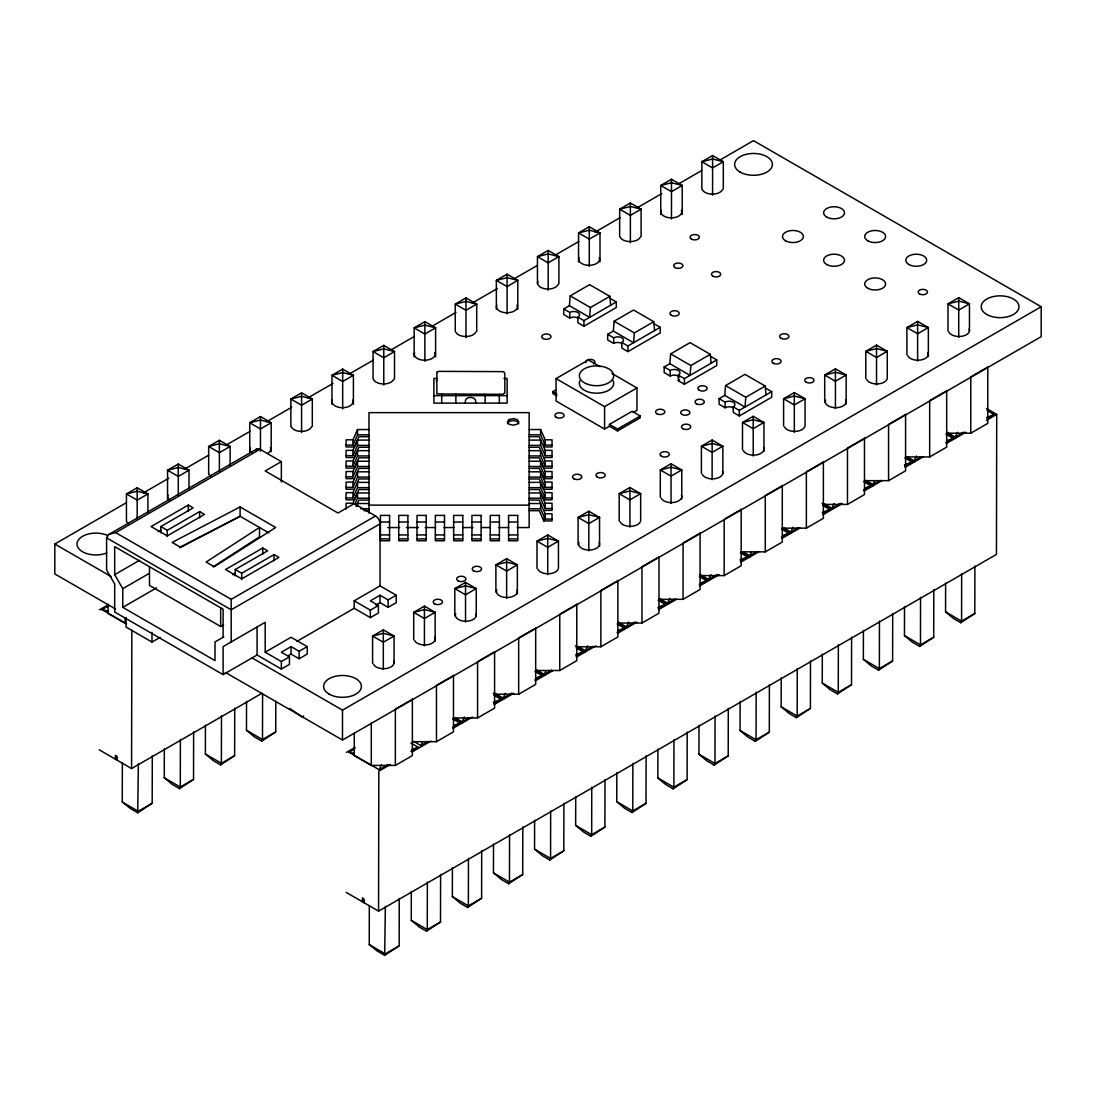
<?xml version="1.0" encoding="UTF-8"?>
<svg xmlns="http://www.w3.org/2000/svg" width="1096" height="1096" viewBox="0 0 1096 1096"><rect width="100%" height="100%" fill="white"/><g stroke="black" fill="none" stroke-linecap="round" stroke-linejoin="round"><path stroke-width="1.5" d="M117.012 760.117L117.025 756.281L115.409 755.336L115.395 759.172L117.491 757.966M152.289 755.747L152.193 803.258L137.712 812.766L130.328 808.492L122.273 801.998L122.355 762.967M99.215 749.787L131.575 768.556L131.835 630.282M138.384 763.775L137.712 812.766M193.622 731.881L193.54 779.379L179.539 788.613L172.168 784.339L164.277 777.749L164.332 748.897M180.388 739.526L180.292 787.024L179.539 788.613M234.722 708.153L234.64 755.651L220.639 764.885L213.268 760.61L205.377 754.007L205.431 725.168M221.488 715.784L221.392 763.296L220.639 764.885M275.795 701.385L275.74 731.923L261.739 741.156L254.368 736.882L246.477 730.279L246.531 701.44M262.588 693.754L262.492 739.567L261.739 741.156M363.995 902.693L363.995 898.871L362.379 897.925L362.379 901.761L364.461 900.556M399.259 898.336L399.163 945.834L384.682 955.356L377.312 951.081L369.242 944.588L369.325 905.556M346.185 892.377L378.558 911.146L378.819 771.159L390.354 764.501M385.354 906.365L384.682 955.356M440.592 874.471L440.51 921.969L426.508 931.203L419.138 926.928L411.26 920.325L411.315 891.486M427.358 882.102L427.276 929.614L426.508 931.203M481.692 850.743L481.61 898.24L467.608 907.474L460.238 903.2L452.36 896.597L452.415 867.758M468.458 858.374L468.376 905.885L467.608 907.474M522.792 827L522.71 874.512L508.708 883.746L501.338 879.472L493.46 872.868L493.515 844.03M509.558 834.645L509.476 882.157L508.708 883.746M563.892 803.272L563.81 850.784L549.808 860.018L542.438 855.743L534.56 849.14L534.615 820.301M550.658 810.917L550.576 858.428L549.808 860.018M604.992 779.544L604.91 827.055L590.908 836.289L583.538 832.015L575.66 825.411L575.715 796.573M591.758 787.188L591.676 834.7L590.908 836.289M646.092 755.815L646.01 803.327L632.008 812.561L624.638 808.286L616.76 801.683L616.815 772.844M632.858 763.46L632.776 810.972L632.008 812.561M687.192 732.087L687.11 779.598L673.108 788.832L665.738 784.558L657.86 777.955L657.915 749.116M673.958 739.732L673.876 787.243L673.108 788.832M728.292 708.359L728.21 755.87L714.208 765.104L706.838 760.83L698.96 754.226L699.015 725.388M715.058 716.003L714.976 763.515L714.208 765.104M769.392 684.63L769.31 732.142L755.308 741.375L747.938 737.101L740.06 730.498L740.115 701.659M756.158 692.275L756.076 739.786L755.308 741.375M810.492 660.902L810.41 708.413L796.408 717.647L789.038 713.373L781.16 706.769L781.215 677.931M797.258 668.546L797.176 716.058L796.408 717.647M851.592 637.173L851.51 684.685L837.508 693.919L830.138 689.644L822.26 683.041L822.315 654.202M838.358 644.818L838.276 692.33L837.508 693.919M892.692 613.445L892.61 660.957L878.608 670.19L871.238 665.916L863.36 659.312L863.415 630.474M879.458 621.09L879.376 668.601L878.608 670.19M933.792 589.716L933.71 637.228L919.708 646.462L912.338 642.188L904.46 635.584L904.515 606.746M920.558 597.361L920.476 644.873L919.708 646.462M974.892 565.988L974.81 613.5L960.808 622.734L953.438 618.459L945.56 611.856L945.615 583.017M961.658 573.633L961.576 621.144L960.808 622.734M986.427 408.452L996.716 414.425L996.456 554.398L378.558 911.146M577.866 318.059A5.727 3.302 0 0 0 569.783 318.059L563.728 314.552L563.728 308.949L569.386 305.688L570.194 295.879L589.607 284.659L609.842 296.345L610.65 305.222M609.842 296.345L590.415 307.551L589.607 317.361L569.386 305.688M621.816 343.432A5.727 3.302 0 0 0 613.719 343.432L607.664 339.924L607.664 334.321L613.322 331.047L614.13 321.238L633.557 310.031L653.778 321.717L654.586 330.581M653.778 321.717L634.365 332.924L633.557 342.733L613.322 331.047M679.561 377.12A5.727 3.302 0 0 0 670.231 376.051L664.162 372.558L664.162 366.941L669.834 363.68L670.642 353.871L690.055 342.651L710.29 354.337L711.098 363.214M710.29 354.337L690.864 365.543L690.055 375.353L669.834 363.68M733.251 407.767A5.727 3.302 0 0 0 725.155 407.767L719.099 404.26L719.099 398.656L724.757 395.396L725.566 385.587L744.992 374.366L765.213 386.052L766.022 394.93M765.213 386.052L745.801 397.259L744.992 407.068L724.757 395.396M288.289 655.682L291.057 654.079L299.153 658.751L307.236 654.079L307.236 646.599L299.153 651.271L291.057 646.599L281.357 652.202L289.44 656.874L289.44 664.354L281.357 669.026L257.081 655.011L223.105 674.629L114.683 612.034L114.683 584.004L106.6 569.989L106.6 537.862L108.463 534.67L256.793 448.976M346.089 445.086L352.953 445.086L352.953 439.811L357.529 429.536L368.982 429.536M352.953 445.086L357.529 434.811L357.529 429.536M346.089 455.662L352.953 455.662L352.953 450.374L357.529 440.099L368.982 440.099M352.953 455.662L357.529 445.387L357.529 440.099M346.089 466.225L352.953 466.225L352.953 460.95L357.529 450.675L368.982 450.675M352.953 466.225L357.529 455.95L357.529 450.675M346.089 476.801L352.953 476.801L352.953 471.513L357.529 461.238L368.982 461.238M352.953 476.801L357.529 466.526L357.529 461.238M346.089 487.364L352.953 487.364L352.953 482.089L358.899 468.389L368.982 468.389M352.953 487.364L357.529 477.089L357.529 471.814L368.982 471.814M346.089 497.94L352.953 497.94L352.953 492.652L358.899 478.966L368.982 478.966M352.953 497.94L357.529 487.665L357.529 482.377L368.982 482.377M368.982 492.953L357.529 492.953L352.953 503.228L346.089 503.228L346.089 509.051M354.926 504.105L357.529 498.228L357.529 492.953M356.282 505.968L358.899 500.105L368.982 500.105M356.227 506.448L357.529 503.516L368.982 503.516M354.734 748.883L348.966 752.212L379.134 769.707L381.422 764.898M413.754 741.417L420.933 745.581L422.645 741.978M454.854 717.675L462.033 721.853L464.32 717.044M494.515 693.124L503.133 698.111L505.42 693.316M537.054 670.218L544.233 674.383L545.945 670.779M578.154 646.489L585.333 650.654L587.62 645.859M617.815 621.939L626.433 626.926L628.72 622.131M660.354 599.033L667.533 603.197L669.82 598.402M700.015 574.468L708.633 579.469L710.92 574.674M742.554 551.576L749.733 555.74L751.445 552.137M783.654 527.847L790.833 532.012L793.12 527.217M823.315 503.283L831.933 508.284L834.22 503.489M865.854 480.391L873.033 484.555L874.745 480.952M906.954 456.662L914.133 460.827L916.42 456.018M946.615 432.098L955.233 437.099L957.52 432.29M303.592 715.839L302.839 717.428L289.837 708.441M436.194 381.093L436.866 380.161M507.421 423.768L509.092 421.426L513.147 420.467L517.189 421.426L518.86 423.768M213.131 566.851L259.505 536.835L259.505 527.491L206.103 562.056L214.2 566.728L275.685 527.491L240.093 506.941L172.127 542.438L180.224 547.11L240.093 516.271L268.849 532.875M147.905 512.709L147.905 493.94L137.178 487.747L126.451 493.94L126.451 521.23M189.005 488.98L189.005 470.211L178.278 464.019L167.551 470.211L167.551 499.214M230.105 465.252L230.105 446.483L219.378 440.291L208.651 446.483L208.651 473.773M271.205 451.758L271.205 422.755L260.478 416.562L249.751 422.755L249.751 451.758M312.305 426.317L312.305 399.026L301.578 392.834L290.851 399.026L290.851 426.317M353.405 404.301L353.405 375.298L342.678 369.105L331.951 375.298L331.951 404.301M394.505 378.86L394.505 351.569L383.778 345.377L373.051 351.569L373.051 378.86M435.605 356.844L435.605 327.841L424.878 321.649L414.151 327.841L414.151 356.844M476.705 331.403L476.705 304.113L465.978 297.92L455.251 304.113L455.251 331.403M517.805 309.373L517.805 280.384L507.078 274.192L496.351 280.384L496.351 309.373M558.905 283.946L558.905 256.656L548.178 250.463L537.451 256.656L537.451 283.946M600.005 261.917L600.005 232.927L589.278 226.735L578.551 232.927L578.551 261.917M641.105 236.489L641.105 209.199L630.378 203.007L619.651 209.199L619.651 236.489M682.205 214.46L682.205 185.471L671.478 179.278L660.751 185.471L660.751 214.46M723.305 189.033L723.305 161.742L712.578 155.55L701.851 161.742L701.851 189.033M115.601 609.034L54.8 573.934L54.8 544.041L125.848 503.009M143.617 492.762L168.784 478.226M185.06 468.828L208.747 455.155M226.516 444.894L250.203 431.221M266.479 421.823L291.646 407.287M307.935 397.889L333.102 383.367M349.377 373.955L373.065 360.283M390.834 350.035L414.507 336.362M432.276 326.101L455.963 312.429M472.239 303.03L497.406 288.495M513.695 279.096L537.383 265.424M555.138 255.163L578.825 241.49M595.114 232.092L620.268 217.556M638.036 207.308L661.724 193.636M677.999 184.224L701.687 170.551M719.456 160.304L753.5 140.644L1041.2 306.743L1041.2 336.636L342.5 740.033L225.338 672.396M109.244 534.163L115.655 532.629L259.999 449.292L281.357 461.622L281.357 482.007M160.797 526.56L193.17 507.873L188.306 505.064L151.097 526.56L167.277 535.889L204.486 514.408L199.636 511.613L167.277 530.286L160.797 526.56L160.797 532.779M158.249 531.765L161.112 530.108M281.357 461.622L265.177 470.965L337.979 513.01L354.172 503.667L375.531 515.997A6.412 3.699 60 0 1 380.052 523.847L380.052 585.88L354.172 600.827L354.172 608.294L296.934 641.338M223.831 636.831L215.008 641.927L215.008 660.614L122.779 607.362L122.779 588.675L114.683 574.66L139.699 560.234M577.866 317.128L583.949 320.635L616.308 301.948L616.308 307.551L583.949 326.238L577.866 322.731L577.866 317.128A5.727 3.302 0 0 0 577.866 312.456A5.727 3.302 0 0 0 569.783 312.456L563.728 308.949M122.779 588.675L149.262 573.386M99.476 609.814L108.134 604.814M126.41 623.788L101.997 609.623L109.216 605.458M122.779 607.362L156.605 587.826M609.458 426.248L609.458 424.385L632.104 411.301L640.201 415.973L640.201 417.836L617.541 430.92L609.458 426.248L604.595 429.057L556.056 401.026L556.056 378.6L588.415 359.926L600.183 366.722M235.229 569.523L267.602 550.85L262.739 548.041L225.529 569.523L241.709 578.866L278.918 557.385L274.069 554.576L241.709 573.263L235.229 569.523L235.229 575.756M621.816 342.486L627.885 345.994L660.258 327.32L660.258 332.924L627.885 351.611L621.816 348.103L621.816 342.486A5.727 3.302 0 0 0 621.816 337.815A5.727 3.302 0 0 0 613.719 337.815L607.664 334.321M232.681 574.742L235.544 573.085M556.864 395.889L552.822 393.546L552.822 391.683L555.658 390.053M126.095 617.39L126.095 627.104L151.988 642.051L160.071 637.379M115.655 532.629L231.188 599.334L375.531 515.997M380.052 523.847L231.188 609.787L106.6 537.862M149.481 566.728L149.481 585.415L220.666 626.515L223.611 624.816M556.056 378.6L604.595 406.63L636.968 387.943L636.968 410.37L633.324 412.466M678.314 375.12L684.397 378.627L716.757 359.94L716.757 365.543L684.397 384.23L678.314 380.723L678.314 375.12A5.727 3.302 0 0 0 678.314 370.448A5.727 3.302 0 0 0 670.231 370.448L664.162 366.941M609.458 424.385L617.541 429.057L640.201 415.973M223.105 674.629L223.105 646.599L265.177 622.309L265.177 652.202L291.057 637.255L307.236 646.599M375.901 605.102L380.052 602.69L388.148 607.362L396.231 602.69L396.231 595.224L388.148 599.896L380.052 595.224L370.352 600.827L378.435 605.499L378.435 612.965L370.352 617.637L354.172 608.294M265.177 652.202L281.357 661.546L289.44 656.874M354.172 600.827L370.352 610.171L378.435 605.499M733.251 406.835L739.321 410.342L771.694 391.656L771.694 397.259L739.321 415.946L733.251 412.439L733.251 406.835A5.727 3.302 0 0 0 733.251 402.164A5.727 3.302 0 0 0 725.155 402.164L719.099 398.656M131.575 768.556L262.054 693.22M394.053 663.34L394.053 636.05L383.326 629.858L372.599 636.05L372.599 663.34M435.153 641.324L435.153 612.322L424.426 606.129L413.699 612.322L413.699 639.612M476.253 615.884L476.253 588.593L465.526 582.401L454.799 588.593L454.799 615.884M517.353 593.868L517.353 564.865L506.626 558.672L495.899 564.865L495.899 592.155M558.453 568.427L558.453 541.136L547.726 534.944L536.999 541.136L536.999 568.427M599.553 546.411L599.553 517.408L588.826 511.216L578.099 517.408L578.099 544.698M640.653 520.97L640.653 493.68L629.926 487.487L619.199 493.68L619.199 520.97M681.753 498.954L681.753 469.951L671.026 463.759L660.299 469.951L660.299 497.242M722.853 473.513L722.853 446.223L712.126 440.03L701.399 446.223L701.399 473.513M763.953 451.497L763.953 422.494L753.226 416.302L742.499 422.494L742.499 449.785M805.053 426.056L805.053 398.766L794.326 392.574L783.599 398.766L783.599 426.056M846.153 404.027L846.153 375.038L835.426 368.845L824.699 375.038L824.699 402.328M887.253 378.6L887.253 351.309L876.526 345.117L865.799 351.309L865.799 378.6M928.353 356.57L928.353 327.581L917.626 321.388L906.899 327.581L906.899 354.871M969.453 331.143L969.453 303.852L958.726 297.66L947.999 303.852L947.999 331.143M152.193 803.258L138.288 811.287L122.273 801.998M193.54 779.379L180.292 787.024L164.277 777.749M234.64 755.651L221.392 763.296L205.377 754.007M275.74 731.923L262.492 739.567L246.477 730.279M252.039 657.901L342.5 710.14L1041.2 306.743M412.384 699.289L395.368 709.126L395.368 765.419L371.284 765.419L354.268 755.582L354.268 733.156M453.484 675.561L436.468 685.397L436.468 741.691L412.384 741.691M478.979 660.847L494.584 651.832M534.273 628.926L518.668 637.941L518.668 694.234L494.584 694.234M576.784 604.375L559.768 614.212L559.768 670.505L535.684 670.505M617.884 580.647L600.868 590.484L600.868 646.777L576.784 646.777M658.984 556.919L641.968 566.755L641.968 623.049L617.884 623.049M700.084 533.19L683.068 543.027L683.068 599.32L658.984 599.32M725.579 518.476L741.184 509.462M782.284 485.734L765.268 495.57L765.268 551.863L741.184 551.863M823.384 462.005L806.368 471.828L806.368 528.135L782.284 528.135M864.484 438.277L847.468 448.1L847.468 504.407L823.384 504.407M905.584 414.548L888.568 424.371L888.568 480.665L864.484 480.665M946.684 390.82L929.668 400.643L929.668 456.936L905.584 456.936M987.784 367.091L970.768 376.914L970.768 433.208L946.684 433.208M346.459 752.404L355.104 747.404M379.134 769.707L387.792 764.707M410.89 751.377L418.11 747.212L410.918 743.047M420.933 745.581L428.152 741.403M452.689 727.237L459.909 723.072L452.716 718.908M462.033 721.853L469.252 717.675M493.789 703.509L501.009 699.344L493.817 695.179M503.133 698.111L511.791 693.124M534.889 679.78L542.109 675.615L534.917 671.451M544.233 674.383L551.452 670.218M575.989 656.052L583.209 651.887L576.017 647.722M585.333 650.654L592.552 646.489M617.089 632.324L624.309 628.159L617.117 623.994M626.433 626.926L635.091 621.925M658.189 608.595L665.409 604.43L658.216 600.265M667.533 603.197L674.752 599.033M699.289 584.867L706.509 580.702L699.317 576.537M708.633 579.469L717.291 574.468M740.389 561.138L747.609 556.974L740.417 552.809M749.733 555.74L756.952 551.576M781.489 537.41L788.709 533.245L781.517 529.08M790.833 532.012L798.052 527.847M822.589 513.682L829.809 509.517L822.617 505.352M831.933 508.284L840.591 503.283M863.689 489.953L870.909 485.788L863.717 481.624M873.033 484.555L880.252 480.391M904.789 466.225L912.009 462.06L904.817 457.895M914.133 460.827L921.352 456.662M945.889 442.496L953.109 438.332L945.917 434.167M955.233 437.099L963.891 432.098M986.989 418.768L994.209 414.603L987.017 410.438M411.973 752.02L430.892 741.102M452.908 728.388L472.513 717.058M494.159 704.564L513.613 693.33M535.259 680.835L553.275 670.437M576.359 657.107L595.813 645.873M617.459 633.378L636.913 622.144M658.559 609.65L676.575 599.252M699.659 585.922L719.113 574.688M740.759 562.193L758.775 551.795M781.859 538.465L799.875 528.067M822.959 514.736L842.413 503.502M864.059 491.008L882.075 480.61M905.159 467.28L923.175 456.881M946.259 443.551L965.891 432.221M986.441 420.357L996.716 414.425M395.368 765.419L412.384 755.582L412.384 699.043M436.468 741.691L453.484 731.854L453.484 675.314M453.484 717.962L477.568 717.962L494.584 708.126L494.584 651.586M518.668 694.234L535.684 684.397L535.684 627.857M559.768 670.505L576.784 660.669L576.784 604.129M600.868 646.777L617.884 636.94L617.884 580.4M641.968 623.049L658.984 613.212L658.984 556.672M683.068 599.32L700.084 589.484L700.084 532.944M700.084 575.592L724.168 575.592L741.184 565.755L741.184 509.215M765.268 551.863L782.284 542.027L782.284 485.487M806.368 528.135L823.384 518.298L823.384 461.759M847.468 504.407L864.484 494.57L864.484 438.03M888.568 480.665L905.584 470.842L905.584 414.302M929.668 456.936L946.684 447.113L946.684 390.56M970.768 433.208L987.784 423.385L987.784 366.831M399.163 945.834L385.258 953.876L369.242 944.588M440.51 921.969L427.276 929.614L411.26 920.325M481.61 898.24L468.376 905.885L452.36 896.597M522.71 874.512L509.476 882.157L493.46 872.868M563.81 850.784L550.576 858.428L534.56 849.14M604.91 827.055L591.676 834.7L575.66 825.411M646.01 803.327L632.776 810.972L616.76 801.683M687.11 779.598L673.876 787.243L657.86 777.955M728.21 755.87L714.976 763.515L698.96 754.226M769.31 732.142L756.076 739.786L740.06 730.498M810.41 708.413L797.176 716.058L781.16 706.769M851.51 684.685L838.276 692.33L822.26 683.041M892.61 660.957L879.376 668.601L863.36 659.312M933.71 637.228L920.476 644.873L904.46 635.584M974.81 613.5L961.576 621.144L945.56 611.856M179.676 547.836L240.093 516.285L240.093 506.941M986.701 417.48L994.209 414.603M947.108 440.633L953.109 438.332M904.501 464.937L912.009 462.06M864.908 488.09L870.909 485.788M822.301 512.394L829.809 509.517M782.708 535.547L788.709 533.245M740.101 559.851L747.609 556.974M700.508 583.004L706.509 580.702M657.901 607.307L665.409 604.43M618.308 630.46L624.309 628.159M575.701 654.764L583.209 651.887M536.108 677.917L542.109 675.615M493.501 702.221L501.009 699.344M453.908 725.374L459.909 723.072M412.11 749.513L418.11 747.212M437.016 378.449L433.906 378.449L433.906 403.109L507.133 403.109L507.133 378.449L504.023 378.449M433.906 395.629L507.133 395.629M529.163 429.536L540.602 429.536L545.178 439.811L545.178 445.086L552.042 445.086M357.529 434.811L368.982 434.811M529.163 434.811L540.602 434.811L545.178 445.086M368.982 436.688L358.899 436.688L354.323 446.963L346.089 446.963L346.089 439.811L352.953 439.811M529.163 436.688L539.246 436.688L545.178 450.374L545.178 455.662L552.042 455.662M545.178 439.811L552.042 439.811L552.042 446.963L543.822 446.963L543.822 444.318M529.163 440.099L540.602 440.099L540.602 445.387L545.178 455.662M357.529 445.387L368.982 445.387M529.163 445.387L540.602 445.387M368.982 447.25L358.899 447.25L354.323 457.525L346.089 457.525L346.089 450.374L352.953 450.374M529.163 447.25L539.246 447.25L545.178 460.95L545.178 466.225L552.042 466.225M545.178 450.374L552.042 450.374L552.042 457.525L543.822 457.525M529.163 450.675L540.602 450.675L540.602 455.95L545.178 466.225M357.529 455.95L368.982 455.95M529.163 455.95L540.602 455.95M368.982 457.827L358.899 457.827L354.323 468.102L346.089 468.102L346.089 460.95L352.953 460.95M529.163 457.827L539.246 457.827L543.822 468.102L552.042 468.102L552.042 460.95L545.178 460.95M529.163 461.238L540.602 461.238L545.178 471.513L545.178 476.801L552.042 476.801M357.529 466.526L368.982 466.526M529.163 466.526L540.602 466.526L545.178 476.801M529.163 468.389L539.246 468.389L543.822 478.664L552.042 478.664L552.042 471.513L545.178 471.513M352.953 471.513L346.089 471.513L346.089 478.664L354.323 478.664M529.163 471.814L540.602 471.814L545.178 482.089L545.178 487.364L552.042 487.364M357.529 477.089L368.982 477.089M529.163 477.089L540.602 477.089L545.178 487.364M529.163 478.966L539.246 478.966L543.822 489.241L552.042 489.241L552.042 482.089L545.178 482.089M352.953 482.089L346.089 482.089L346.089 489.241L354.323 489.241M529.163 482.377L540.602 482.377L545.178 492.652L545.178 497.94L552.042 497.94M357.529 487.665L368.982 487.665M529.163 487.665L540.602 487.665L545.178 497.94M368.982 489.528L358.899 489.528L354.323 499.803L346.089 499.803L346.089 492.652L352.953 492.652M529.163 489.528L539.246 489.528L543.822 499.803L552.042 499.803L552.042 492.652L545.178 492.652M529.163 492.953L540.602 492.953L545.178 503.228L545.178 508.503L552.042 508.503M357.529 498.228L368.982 498.228M529.163 498.228L540.602 498.228L545.178 508.503M529.163 500.105L539.246 500.105L545.178 513.791L545.178 519.079L552.042 519.079M545.178 503.228L552.042 503.228L552.042 510.38L543.822 510.38M529.163 503.516L540.602 503.516L540.602 508.804L545.178 519.079M368.982 505.133L529.163 505.133M360.803 508.804L368.982 508.804M529.163 508.804L540.602 508.804M363.94 510.668L368.982 510.668M529.163 510.668L539.246 510.668L543.822 520.942L552.042 520.942L552.042 513.791L545.178 513.791M380.422 522.011L389.573 522.011M398.725 522.011L407.876 522.011M417.028 522.011L426.18 522.011M435.345 522.011L444.497 522.011M453.648 522.011L462.8 522.011M471.951 522.011L481.103 522.011M490.255 522.011L499.406 522.011M508.571 522.011L517.723 522.011M387.724 527.546L399.656 527.546M406.465 527.546L418.398 527.546M425.207 527.546L435.441 527.546M443.962 527.546L454.182 527.546M462.704 527.546L472.924 527.546M481.445 527.546L489.967 527.546M498.488 527.546L508.708 527.546M517.23 527.546L529.163 527.546L529.163 412.644L368.982 412.644L368.982 513.134M380.422 534.93L389.573 534.93M398.725 534.93L407.876 534.93M417.028 534.93L426.18 534.93M435.345 534.93L444.497 534.93M453.648 534.93L462.8 534.93M471.951 534.93L481.103 534.93M490.255 534.93L499.406 534.93M508.571 534.93L517.723 534.93M380.422 538.89L389.573 538.89M398.725 538.89L407.876 538.89M417.028 538.89L426.18 538.89M435.345 538.89L444.497 538.89M453.648 538.89L462.8 538.89M471.951 538.89L481.103 538.89M490.255 538.89L499.406 538.89M508.571 538.89L517.723 538.89M101.997 609.623L108.531 611.184M348.966 752.212L353.871 753.39M610.239 298.441L616.308 301.948M654.189 323.813L660.258 327.32M710.688 356.433L716.757 359.94M765.625 388.148L771.694 391.656M570.194 295.879L590.415 307.551M614.13 321.238L634.365 332.924M670.642 353.871L690.864 365.543M725.566 385.587L745.801 397.259M611.952 373.503L636.968 387.943M552.822 391.683L556.864 394.026M380.052 585.88L396.231 595.224M54.8 544.041L111.148 576.565M946.793 433.03L955.616 438.153M905.693 456.758L914.516 461.882M864.593 480.486L873.416 485.61M822.027 503.365L832.316 509.339M782.393 527.943L791.216 533.067M741.293 551.672L750.116 556.795M700.193 575.4L709.016 580.524M659.093 599.128L667.916 604.252M617.993 622.857L626.816 627.981M575.427 645.736L585.716 651.709M535.793 670.314L544.616 675.437M493.227 693.193L503.516 699.166M453.593 717.784L462.416 722.894M958.726 297.66L958.726 337.335M917.626 321.388L917.626 361.064M876.526 345.117L876.526 384.792M835.426 368.845L835.426 408.52M794.326 392.574L794.326 432.249M753.226 416.302L753.226 455.977M712.578 155.55L712.578 195.225M712.126 440.03L712.126 479.706M671.478 179.278L671.478 218.953M671.026 463.759L671.026 503.434M630.378 203.007L630.378 242.682M629.926 487.487L629.926 527.162M589.278 226.735L589.278 266.41M588.826 511.216L588.826 550.891M548.178 250.463L548.178 290.139M547.726 534.944L547.726 574.619M507.078 274.192L507.078 313.867M506.626 558.672L506.626 598.348M465.978 297.92L465.978 337.595M465.526 582.401L465.526 622.076M424.878 321.649L424.878 361.324M424.426 606.129L424.426 645.804M383.778 345.377L383.778 385.052M383.326 629.858L383.326 669.533M342.678 369.105L342.678 408.781M301.578 392.834L301.578 432.509M260.478 416.562L260.478 451.127M219.378 440.291L219.378 471.444M178.278 464.019L178.278 495.173M137.178 487.747L137.178 518.901M739.321 410.342L739.321 415.946M725.155 402.164L725.155 407.767M724.168 519.299L724.168 575.592M684.397 378.627L684.397 384.23M670.231 370.448L670.231 376.051M627.885 345.994L627.885 351.611M617.541 429.057L617.541 430.92M613.719 337.815L613.719 343.432M604.595 406.63L604.595 429.057M583.949 320.635L583.949 326.238M569.783 312.456L569.783 318.059M543.822 476.02L543.822 478.664M543.822 497.159L543.822 499.803M543.822 518.298L543.822 520.942M540.602 429.536L540.602 434.811M540.602 461.238L540.602 466.526M540.602 471.814L540.602 477.089M540.602 482.377L540.602 487.665M540.602 492.953L540.602 498.228M499.351 394.313L499.351 403.109M485.158 394.313L485.158 403.109M477.568 661.669L477.568 717.962M475.664 403.109L475.664 401.232A4.576 3.74 0 0 0 473.376 397.999A6.74 5.494 0 0 0 469.951 397.492A4.576 3.74 0 0 0 465.375 401.232L465.375 403.109M455.868 394.313L455.868 403.109M441.688 394.313L441.688 403.109M388.148 599.896L388.148 607.362M380.052 595.224L380.052 602.69M371.284 722.771L371.284 765.419M370.352 610.171L370.352 617.637M357.529 503.516L357.529 506.16M342.5 710.14L342.5 740.033M299.153 651.271L299.153 658.751M291.057 646.599L291.057 654.079M281.357 661.546L281.357 669.026M274.069 554.576L274.069 560.81M262.739 548.041L262.739 554.275M257.081 626.981L257.081 655.011M241.709 573.263L241.709 579.496M231.188 599.334L231.188 641.927M223.105 637.255L223.105 609.225L114.683 546.644L114.683 574.66M220.666 607.828L220.666 626.515M199.636 511.613L199.636 517.833M188.306 505.064L188.306 511.298M167.277 530.286L167.277 536.519M151.988 632.337L151.988 642.051M125.136 618.185L125.136 623.309L108.12 613.472L108.12 604.211M613.089 380.709A17.166 9.905 0 0 1 596.512 393.19A17.166 9.905 0 0 1 579.935 380.709M679.561 379.654A5.727 3.302 0 0 1 678.314 380.723M255.505 451.251A6.412 3.699 60 0 1 259.999 449.292M722.497 189.663A10.453 6.042 0 0 1 712.4 194.143A10.453 6.042 0 0 1 702.303 189.663M681.397 210.268A10.453 6.042 0 0 1 671.3 217.871A10.453 6.042 0 0 1 661.203 210.268M106.764 552.959A18.906 10.919 0 0 1 81.433 551.055A18.906 10.919 0 0 1 82.543 536.314A18.906 10.919 0 0 1 108.079 535.684M311.497 426.947A10.453 6.042 0 0 1 301.4 431.427A10.453 6.042 0 0 1 291.303 426.947M270.397 447.552A10.453 6.042 0 0 1 267.698 453.388M251.751 452.593A10.453 6.042 0 0 1 250.203 447.552M640.297 237.12A10.453 6.042 0 0 1 630.2 241.6A10.453 6.042 0 0 1 620.103 237.12M640.297 521.874A10.453 6.042 0 0 1 630.2 526.34A10.453 6.042 0 0 1 620.103 521.874M599.197 542.465A10.453 6.042 0 0 1 589.1 550.069A10.453 6.042 0 0 1 579.003 542.465M558.097 569.331A10.453 6.042 0 0 1 548 573.797A10.453 6.042 0 0 1 537.903 569.331M516.997 589.936A10.453 6.042 0 0 1 506.9 597.525A10.453 6.042 0 0 1 496.803 589.936M169.551 500.05A10.453 6.042 0 0 1 168.003 495.008M128.451 523.778A10.453 6.042 0 0 1 126.903 521.874M393.697 661.121A10.453 6.042 0 0 1 386.313 668.505A10.453 6.042 0 0 1 373.503 664.245M475.897 613.664A10.453 6.042 0 0 1 465.8 621.254A10.453 6.042 0 0 1 455.703 613.664M434.797 637.393A10.453 6.042 0 0 1 427.413 644.777A10.453 6.042 0 0 1 414.603 640.516M434.797 352.638A10.453 6.042 0 0 1 424.7 360.242A10.453 6.042 0 0 1 414.603 352.638M516.997 305.181A10.453 6.042 0 0 1 506.9 312.785A10.453 6.042 0 0 1 496.803 305.181M475.897 332.033A10.453 6.042 0 0 1 465.8 336.513A10.453 6.042 0 0 1 455.703 332.033M558.097 284.576A10.453 6.042 0 0 1 545.287 288.851A10.453 6.042 0 0 1 537.903 281.453M393.697 379.49A10.453 6.042 0 0 1 383.6 383.97A10.453 6.042 0 0 1 373.503 379.49M352.597 400.095A10.453 6.042 0 0 1 342.5 407.698A10.453 6.042 0 0 1 332.403 400.095M927.997 352.638A10.453 6.042 0 0 1 920.613 360.036A10.453 6.042 0 0 1 907.803 355.762M886.897 379.49A10.453 6.042 0 0 1 876.8 383.97A10.453 6.042 0 0 1 866.703 379.49M845.797 400.095A10.453 6.042 0 0 1 835.7 407.698A10.453 6.042 0 0 1 825.603 400.095M599.197 257.724A10.453 6.042 0 0 1 589.1 265.328A10.453 6.042 0 0 1 579.003 257.724M804.697 426.947A10.453 6.042 0 0 1 794.6 431.427A10.453 6.042 0 0 1 784.503 426.947M763.597 447.552A10.453 6.042 0 0 1 756.213 454.95A10.453 6.042 0 0 1 743.403 450.675M210.651 476.322A10.453 6.042 0 0 1 209.103 474.404M585.839 362.721A4.644 2.685 0 0 1 591.539 359.447A4.644 2.685 0 0 1 593.621 363.927M969.097 328.91A10.453 6.042 0 0 1 961.713 336.308A10.453 6.042 0 0 1 948.903 332.033M722.497 471.28A10.453 6.042 0 0 1 715.113 478.678A10.453 6.042 0 0 1 702.303 474.404M681.397 495.008A10.453 6.042 0 0 1 674.013 502.406A10.453 6.042 0 0 1 661.203 498.146M436.866 372.298L436.866 393.916L502.557 394.313L504.845 392.985L504.845 373.626L503.694 371.64L438.482 371.366L436.866 372.298M509.092 419.563L507.421 421.892L509.092 424.234L513.147 425.207L517.189 424.234L518.86 421.892L517.189 419.563L513.147 418.59L509.092 419.563M147.905 493.94L137.178 500.132L126.451 493.94L137.247 491.214L147.905 493.94M189.005 470.211L178.278 476.404L167.551 470.211L178.347 467.485L189.005 470.211M230.105 446.483L219.378 452.675L208.651 446.483L219.447 443.757L230.105 446.483M271.205 422.755L260.478 428.947L249.751 422.755L260.547 420.028L271.205 422.755M312.305 399.026L301.578 405.219L290.851 399.026L301.647 396.3L312.305 399.026M353.405 375.298L342.678 381.49L331.951 375.298L342.747 372.572L353.405 375.298M394.505 351.569L383.778 357.762L373.051 351.569L383.847 348.843L394.505 351.569M435.605 327.841L424.878 334.033L414.151 327.841L424.947 325.115L435.605 327.841M476.705 304.113L465.978 310.305L455.251 304.113L466.047 301.386L476.705 304.113M517.805 280.384L507.078 286.577L496.351 280.384L507.147 277.658L517.805 280.384M558.905 256.656L548.178 262.848L537.451 256.656L548.247 253.93L558.905 256.656M600.005 232.927L589.278 239.12L578.551 232.927L589.347 230.201L600.005 232.927M641.105 209.199L630.378 215.391L619.651 209.199L630.447 206.473L641.105 209.199M682.205 185.471L671.478 191.663L660.751 185.471L671.547 182.744L682.205 185.471M723.305 161.742L712.578 167.935L701.851 161.742L712.647 159.002L723.305 161.742M394.053 636.05L383.326 642.242L372.599 636.05L383.395 633.324L394.053 636.05M435.153 612.322L424.426 618.514L413.699 612.322L424.495 609.595L435.153 612.322M476.253 588.593L465.526 594.786L454.799 588.593L465.595 585.867L476.253 588.593M517.353 564.865L506.626 571.057L495.899 564.865L506.695 562.138L517.353 564.865M558.453 541.136L547.726 547.329L536.999 541.136L547.795 538.41L558.453 541.136M599.553 517.408L588.826 523.6L578.099 517.408L588.895 514.682L599.553 517.408M640.653 493.68L629.926 499.872L619.199 493.68L629.995 490.953L640.653 493.68M681.753 469.951L671.026 476.144L660.299 469.951L671.095 467.225L681.753 469.951M722.853 446.223L712.126 452.415L701.399 446.223L712.195 443.496L722.853 446.223M763.953 422.494L753.226 428.687L742.499 422.494L753.295 419.768L763.953 422.494M805.053 398.766L794.326 404.958L783.599 398.766L794.395 396.04L805.053 398.766M846.153 375.038L835.426 381.23L824.699 375.038L835.495 372.311L846.153 375.038M887.253 351.309L876.526 357.502L865.799 351.309L876.595 348.583L887.253 351.309M928.353 327.581L917.626 333.773L906.899 327.581L917.695 324.854L928.353 327.581M969.453 303.852L958.726 310.045L947.999 303.852L958.795 301.112L969.453 303.852M389.573 515.408L380.422 515.408L380.422 540.766L389.573 540.766L389.573 515.408M407.876 515.408L398.725 515.408L398.725 540.766L407.876 540.766L407.876 515.408M426.18 515.408L417.028 515.408L417.028 540.766L426.18 540.766L426.18 515.408M444.497 515.408L435.345 515.408L435.345 540.766L444.497 540.766L444.497 515.408M462.8 515.408L453.648 515.408L453.648 540.766L462.8 540.766L462.8 515.408M481.103 515.408L471.951 515.408L471.951 540.766L481.103 540.766L481.103 515.408M499.406 515.408L490.255 515.408L490.255 540.766L499.406 540.766L499.406 515.408M517.723 515.408L508.571 515.408L508.571 540.766L517.723 540.766L517.723 515.408M587.936 384.381A17.166 9.905 0 0 0 613.678 375.805A17.166 9.905 0 0 0 587.936 367.215A17.166 9.905 0 0 0 587.936 384.381M806.108 382.203A4.644 2.685 0 0 0 813.876 380.997A4.644 2.685 0 0 0 808.19 377.709A4.644 2.685 0 0 0 806.108 382.203M773.228 363.214A4.644 2.685 0 0 0 780.996 362.023A4.644 2.685 0 0 0 775.31 358.735A4.644 2.685 0 0 0 773.228 363.214M682.808 428.7A4.644 2.685 0 0 0 690.576 427.509A4.644 2.685 0 0 0 684.89 424.221A4.644 2.685 0 0 0 682.808 428.7M661.436 456.237A4.644 2.685 0 0 0 669.204 455.032A4.644 2.685 0 0 0 663.518 451.744A4.644 2.685 0 0 0 661.436 456.237M473.595 570.852A4.644 2.685 0 0 0 481.377 569.646A4.644 2.685 0 0 0 475.678 566.358A4.644 2.685 0 0 0 473.595 570.852M682 414.466A4.644 2.685 0 0 0 689.768 413.26A4.644 2.685 0 0 0 684.082 409.986A4.644 2.685 0 0 0 682 414.466M656.915 413.754A4.644 2.685 0 0 0 664.683 412.562A4.644 2.685 0 0 0 658.997 409.274A4.644 2.685 0 0 0 656.915 413.754M556.22 417.316A4.644 2.685 0 0 0 563.988 416.11A4.644 2.685 0 0 0 558.302 412.836A4.644 2.685 0 0 0 556.22 417.316M674.999 267.588A4.644 2.685 0 0 0 682.781 266.397A4.644 2.685 0 0 0 677.081 263.109A4.644 2.685 0 0 0 674.999 267.588M457.991 580.812A4.644 2.685 0 0 0 465.759 579.606A4.644 2.685 0 0 0 460.073 576.332A4.644 2.685 0 0 0 457.991 580.812M712.811 276.137A4.644 2.685 0 0 0 720.579 274.932A4.644 2.685 0 0 0 714.893 271.644A4.644 2.685 0 0 0 712.811 276.137M908.858 264.506A10.453 6.042 0 0 0 926.353 261.807A10.453 6.042 0 0 0 913.543 254.409A10.453 6.042 0 0 0 908.858 264.506M867.758 288.234A10.453 6.042 0 0 0 885.253 285.535A10.453 6.042 0 0 0 872.443 278.137A10.453 6.042 0 0 0 867.758 288.234M867.758 240.778A10.453 6.042 0 0 0 885.253 238.079A10.453 6.042 0 0 0 872.443 230.681A10.453 6.042 0 0 0 867.758 240.778M826.658 217.049A10.453 6.042 0 0 0 844.153 214.35A10.453 6.042 0 0 0 831.343 206.952A10.453 6.042 0 0 0 826.658 217.049M785.558 240.778A10.453 6.042 0 0 0 803.053 238.079A10.453 6.042 0 0 0 790.243 230.681A10.453 6.042 0 0 0 785.558 240.778M826.658 264.506A10.453 6.042 0 0 0 844.153 261.807A10.453 6.042 0 0 0 831.343 254.409A10.453 6.042 0 0 0 826.658 264.506M573.907 478.774A4.644 2.685 0 0 0 581.675 477.582A4.644 2.685 0 0 0 575.989 474.294A4.644 2.685 0 0 0 573.907 478.774M329.129 694.124A18.906 10.919 0 0 0 360.762 689.233A18.906 10.919 0 0 0 337.609 675.862A18.906 10.919 0 0 0 329.129 694.124M919.544 293.934A4.644 2.685 0 0 0 927.326 292.728A4.644 2.685 0 0 0 921.626 289.44A4.644 2.685 0 0 0 919.544 293.934M986.729 314.456A18.906 10.919 0 0 0 1018.362 309.565A18.906 10.919 0 0 0 995.209 296.208A18.906 10.919 0 0 0 986.729 314.456M740.129 172.086A18.906 10.919 0 0 0 771.762 167.195A18.906 10.919 0 0 0 748.609 153.837A18.906 10.919 0 0 0 740.129 172.086M671.3 315.278A4.644 2.685 0 0 0 679.068 314.086A4.644 2.685 0 0 0 673.382 310.798A4.644 2.685 0 0 0 671.3 315.278M597.334 477.116A4.644 2.685 0 0 0 605.102 475.911A4.644 2.685 0 0 0 599.416 472.636A4.644 2.685 0 0 0 597.334 477.116M781.037 338.308A4.644 2.685 0 0 0 788.819 337.102A4.644 2.685 0 0 0 783.119 333.814A4.644 2.685 0 0 0 781.037 338.308M434.564 603.828A4.644 2.685 0 0 0 442.346 602.622A4.644 2.685 0 0 0 436.646 599.334A4.644 2.685 0 0 0 434.564 603.828M691.439 239.12A4.644 2.685 0 0 0 699.221 237.914A4.644 2.685 0 0 0 693.521 234.626A4.644 2.685 0 0 0 691.439 239.12M699.248 390.272A4.644 2.685 0 0 0 707.016 389.066A4.644 2.685 0 0 0 701.33 385.792A4.644 2.685 0 0 0 699.248 390.272M696.385 403.794A4.644 2.685 0 0 0 704.153 402.588A4.644 2.685 0 0 0 698.467 399.3A4.644 2.685 0 0 0 696.385 403.794M543.068 338.541A4.644 2.685 0 0 0 550.836 337.335A4.644 2.685 0 0 0 545.15 334.047A4.644 2.685 0 0 0 543.068 338.541"/></g></svg>
